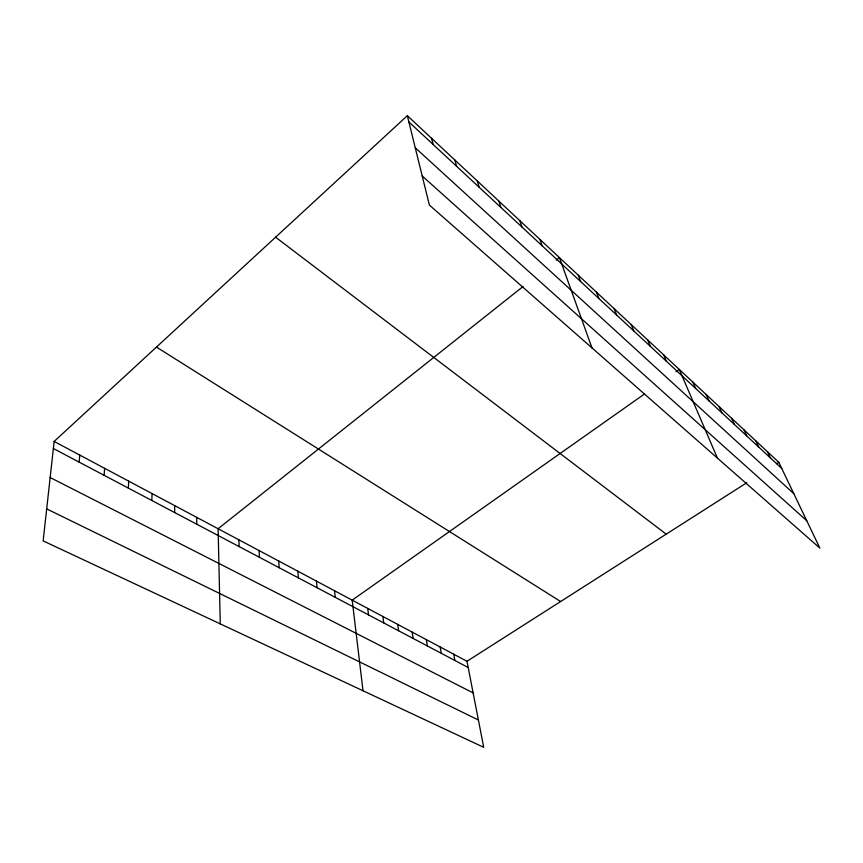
<?xml version="1.0" encoding="UTF-8"?>
<svg xmlns="http://www.w3.org/2000/svg" width="863" height="863" viewBox="0 0 863 863"><rect width="100%" height="100%" fill="white"/><g stroke="black" fill="none" stroke-linecap="round" stroke-linejoin="round"><path stroke-width="1.29" d="M174.639 512.536L174.714 505.642M151.845 500.508L152.05 493.571M128.36 488.102L128.684 481.133M104.132 475.319L104.606 468.318M79.148 462.126L79.774 455.092M54.153 441.446L43.15 540.896L483.712 747.315L466.98 661.274L54.153 441.446L407.336 115.685L778.804 462.309L819.85 548.102L429.396 205.081L407.336 115.685M523.075 286.494L218.112 528.749L220.281 623.895M556.301 260.108L559.44 257.616L591.986 347.918M644.596 393.916L352.19 600.152L363.01 690.767M676.009 371.759L679.289 369.45L717.433 458.124M466.98 661.274L746.851 482.697M776.635 463.69L778.804 462.309M46.688 508.9L478.404 720.012M50.162 477.53L473.129 692.903M53.366 448.523L468.188 667.509M156.462 347.077L560.626 601.522M275.599 237.196L666.204 534.154M422.212 175.987L806.754 520.723M415.254 147.767L793.809 493.668M408.879 121.942L781.759 468.48M767.455 451.716L770.379 457.908M755.805 440.853L758.717 447.066M743.874 429.709L746.754 435.944M731.619 418.285L734.478 424.542M719.052 406.549L721.878 412.827M706.15 394.51L708.944 400.81M692.903 382.147L695.664 388.458M663.744 354.941L666.419 361.295M647.714 339.99L650.346 346.354M631.187 324.564L633.755 330.928M614.111 308.63L616.624 315.017M596.484 292.179L598.933 298.576M578.275 275.189L580.648 281.575M539.958 239.439L542.18 245.826M519.796 220.615L521.921 227.001M498.911 201.133L500.939 207.498M477.261 180.939L479.192 187.282M454.823 159.989L456.624 166.311M431.532 138.253L433.204 144.553M453.722 654.208L454.887 660.486M440.173 646.991L441.284 653.302M426.322 639.623L427.39 645.966M412.158 632.083L413.172 638.458M397.681 624.37L398.641 630.788M382.859 616.473L383.765 622.935M367.703 608.404L368.544 614.898M334.553 590.756L335.254 597.325M316.441 581.112L317.066 587.725M297.843 571.209L298.382 577.865M278.727 561.026L279.181 567.725M259.083 550.572L259.45 557.304M238.889 539.817L239.148 546.592M196.732 517.369L196.775 524.219"/></g></svg>
